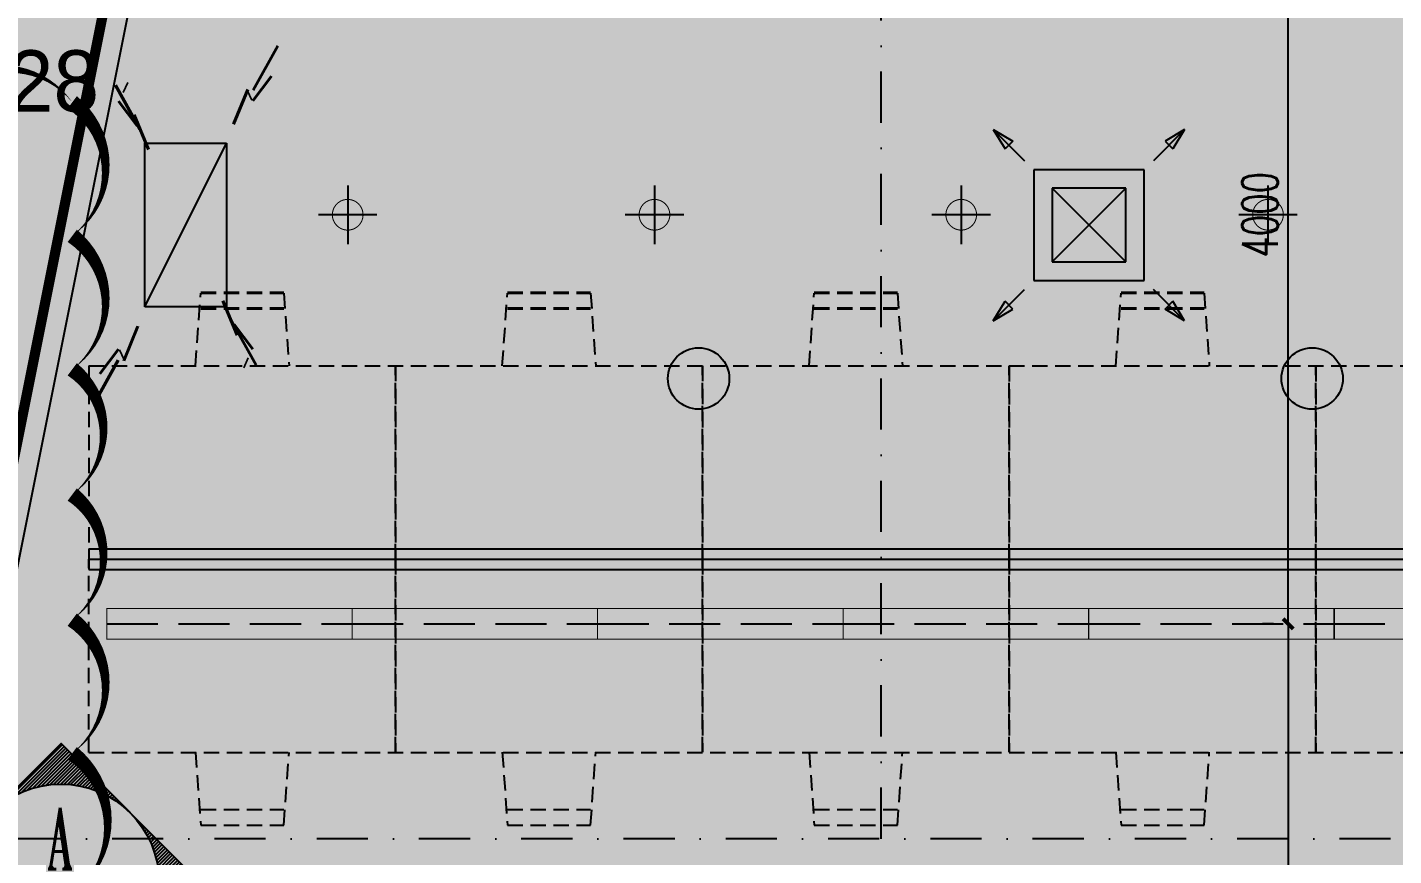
# Model space of a CAD drawing. Extents: x -354516 to 794396, y -401250 to -150594.
# Drawn here: x 16826 to 23507, y -348533 to -344483 of the extents above; entities that cross this region are included whole.
import ezdxf
from ezdxf.enums import TextEntityAlignment as Align

# ---------------------------------------------------------------- set-up
doc = ezdxf.new("R2010")
doc.units = 0
doc.header["$LTSCALE"] = 1000
doc.header["$MEASUREMENT"] = 0
for name, pattern in [('$0$HIDDEN', [0.375, 0.25, -0.125, 0, 0]), ('DASH', [0.35, 0.25, -0.1]), ('DASHDOT2', [0.5, 0.25, -0.125, 0, -0.125]), ('DOTE', [2.4200000000000004, 2, -0.2, 0.02, -0.2])]:
    doc.linetypes.add(name, pattern=pattern)
for name, color, linetype in [('0-吊顶材质', 251, 'Continuous'), ('0-吊顶边界', 36, 'Continuous'), ('0-灯具', 20, 'Continuous'), ('0-灯具1', 40, 'Continuous'), ('0-灯具修改0109', 140, 'Continuous'), ('A-轴线1', 1, 'DOTE'), ('A标-文字', 7, 'Continuous'), ('A标-索引', 3, 'Continuous'), ('M-DUCT-S-DIFF', 6, 'DASH'), ('PUB_DIM', 3, 'Continuous'), ('S-PLT', 30, 'Continuous'), ('text', 7, 'Continuous'), ('TWT_TEXT', 7, 'Continuous'), ('WALL', 2, 'Continuous'), ('墙体', 7, 'Continuous'), ('家具1', 61, 'Continuous')]:
    doc.layers.add(name, color=color, linetype=linetype)
doc.layers.add('0-地面材质_material hatch', color=251, linetype='Continuous', transparency=0.3)
doc.styles.add('DIM_FONT', font='SIMPLEX', dxfattribs={"width": 0.7, "bigfont": 'GBCBIG'})
doc.styles.add('HT', font='romant.shx', dxfattribs={"width": 0.8, "bigfont": 'tjhts.shx'})
doc.styles.add('romans', font='romans', dxfattribs={"width": 0.7})
doc.styles.add('Word-n', font='stylu.ttf')
doc.dimstyles.new('_TCH_ARCH&&50', dxfattribs={"dimscale": 0.5, "dimtxt": 350, "dimasz": 100, "dimexe": 250, "dimexo": 300, "dimgap": 100, "dimtad": 1, "dimdec": 0, "dimzin": 0, "dimdsep": 46, "dimtxsty": 'DIM_FONT', "dimblk": 'ARCHTICK', "dimcen": 0.09, "dimclrd": 3, "dimclre": 3, "dimclrt": 7, "dimazin": 2, "dimtfac": 1, "dimtdec": 0, "dimtix": 1, "dimtmove": 2, "dimatfit": 3, "dimfxl": 0, "dimtolj": 1, "dimtzin": 0, "dimarcsym": 0})

# ---------------------------------------------------------------- blocks, each defined once
blk = doc.blocks.new('TJ-FK1')
at = {"color": 95}
for p, q in [((-1.299264068719822, 1.299264068715274), (-1.034099025766409, 1.140165042943408)), ((-1.299264068710727, 1.299264068711636), (-0.8749999999990905, 0.875)), ((-1.299264068714365, 1.29926406872255), (-1.140165042942499, 1.034099025768228)), ((1.299264068710727, 1.299264068711636), (0.8749999999990905, 0.875)), ((1.299264068719822, 1.299264068715274), (1.034099025766409, 1.140165042943408)), ((1.299264068714365, 1.29926406872255), (1.140165042942499, 1.034099025768228)), ((-1.140165042943408, 1.03409902576459), (-1.034099025766409, 1.140165042943408)), ((1.140165042943408, 1.03409902576459), (1.034099025766409, 1.140165042943408)), ((-1.299264068710727, -1.299264068715274), (-0.8749999999990905, -0.875000000003638)), ((1.299264068710727, -1.299264068715274), (0.8749999999990905, -0.875000000003638)), ((-1.299264068714365, -1.299264068726188), (-1.140165042942499, -1.034099025771866)), ((-1.140165042943408, -1.034099025768228), (-1.034099025766409, -1.140165042947046)), ((1.140165042943408, -1.034099025768228), (1.034099025766409, -1.140165042947046)), ((1.299264068714365, -1.299264068726188), (1.140165042942499, -1.034099025771866)), ((-1.299264068719822, -1.299264068718912), (-1.034099025766409, -1.140165042947046)), ((1.299264068719822, -1.299264068718912), (1.034099025766409, -1.140165042947046))]:
    blk.add_line(p, q, dxfattribs=at)
for p, q in [((-0.75, 0.75), (0.7500000000004547, 0.75)), ((-0.75, -0.750000000003638), (-0.75, 0.75)), ((0.7500000000004547, 0.75), (0.7500000000009095, -0.75)), ((-0.5, -0.5), (-0.5, 0.5)), ((-0.5, 0.5), (0.5, 0.5)), ((0.5, 0.5), (0.5, -0.5)), ((0.5, -0.5), (-0.5, -0.5)), ((0.7500000000009095, -0.75), (-0.75, -0.750000000003638))]:
    blk.add_line(p, q)
at = {"color": 251}
for p, q in [((-0.5, -0.5), (0.5, 0.5)), ((0.5, -0.5), (-0.5, 0.5))]:
    blk.add_line(p, q, dxfattribs=at)
blk.add_point((0, 0))
blk = doc.blocks.new('TJ-FK3')
for p, q in [((0.5, 0.5000000000109139), (-0.5, 0.5000000000109139)), ((-0.5, 0.5000000000109139), (-0.5, -0.5000000000109139)), ((0.5, -0.5000000000109139), (0.5, 0.5000000000109139)), ((-0.5, -0.5000000000109139), (0.5, -0.5000000000109139))]:
    blk.add_line(p, q)
at = {"color": 95}
blk.add_line((-0.5, -0.5000000000109139), (0.5, 0.5000000000109139), dxfattribs=at)
at = {"color": 95, "style": 'romans'}
for height, rotation, text_generation_flag, width, p in [(0.654350400000001, 311.9912634688246, 4, 0.7999999999999938, (-0.946558161143912, 1.379098507117305)), (0.654350400000001, 48.00873653117544, 6, 0.7999999999999938, (0.946558161143912, 1.379098507117305)), (0.4436329971176305, 320.4926385295876, 4, 0.7999999999999909, (-0.7543717489952542, 0.9428834698555875)), (0.1337774737157268, 41.99126346882271, 4, 0.7999999999999959, (-0.8762879117875855, 0.7825028944571386)), (0.4436329971176255, 123.4898884080581, 6, 0.8000000000000188, (-0.9503797233537625, 0.7664512077863037)), (0.4436329971176255, 236.5101115919419, 4, 0.8000000000000188, (0.9503797233537625, 0.7664512077863037)), (0.4436329971176305, 39.50736147041247, 6, 0.7999999999999909, (0.7543717489952542, 0.9428834698555875)), (0.1337774737157268, 318.0087365311772, 6, 0.7999999999999959, (0.8762879117875855, 0.7825028944571386)), (0.4436329971176305, 219.5073614704124, 6, 0.7999999999999909, (-0.7543717489952542, -0.9428834698555875)), (0.4436329971176305, 140.4926385295875, 4, 0.7999999999999909, (0.7543717489952542, -0.9428834698555875)), (0.4436329971176255, 56.51011159194187, 4, 0.8000000000000188, (-0.9503797233537625, -0.7664512077863037)), (0.4436329971176255, 303.4898884080581, 6, 0.8000000000000188, (0.9503797233537625, -0.7664512077863037)), (0.654350400000001, 228.0087365311754, 6, 0.7999999999999938, (-0.946558161143912, -1.379098507117305)), (0.1337774737157268, 138.0087365311773, 6, 0.7999999999999959, (-0.8762879117875855, -0.7825028944571386)), (0.1337774737157268, 221.9912634688228, 4, 0.7999999999999959, (0.8762879117875855, -0.7825028944571386)), (0.654350400000001, 131.9912634688245, 4, 0.7999999999999938, (0.946558161143912, -1.379098507117305))]:
    blk.add_text('-', height=height, rotation=rotation, dxfattribs=dict(at, text_generation_flag=text_generation_flag, width=width)).set_placement(p)
blk = doc.blocks.new('$TwtSys$00000128')
h = blk.add_hatch(color=8)
h.dxf.hatch_style = 1
edge = h.paths.add_edge_path()
edge.add_arc((0, 0), 1, 0, 360)
blk.add_circle((0, 0, 9.999999999999692e-09), 1)
blk = doc.blocks.new('GRID')
at = {"layer": '墙体', "color": 250, "linetype": 'DASHDOT2', "lineweight": -3}
for p, q in [((62936.38350671661, 36586.54070517194), (62936.38350671665, 72586.54070517188)), ((107436.3835067166, 36586.54070517188), (-19063.61649328339, 36586.54070517188))]:
    blk.add_line(p, q, dxfattribs=at)
blk = doc.blocks.new('A$C21183209')
at = {"layer": '0-灯具1', "color": 3, "linetype": 'DASH'}
blk.add_line((0, 75), (1200, 75), dxfattribs=at)
at = {"layer": '0-灯具1', "const_width": 5}
blk.add_lwpolyline([(0, 0), (1200, 0), (1200, 150), (0, 150)], close=True, dxfattribs=at)
blk = doc.blocks.new('sdhdfhfdhfhfgffff')
at = {"layer": '0-灯具1'}
for points in [[(0, 143.1818181818235), (0, -143.1818181818235)], [(-143.1818181818235, 0), (143.1818181818235, 0)]]:
    blk.add_lwpolyline(points, dxfattribs=at)
at = {"layer": '0-灯具1', "const_width": 5}
for points in [[(0, 75, 1), (0, -75, 7.992132572553525)], [(0, 75, -1), (0, -75, -7.992132572553525)]]:
    blk.add_lwpolyline(points, format="xyb", dxfattribs=at)
blk = doc.blocks.new('_ArchTick')
at = {"color": 0, "linetype": 'ByBlock', "const_width": 0.4}
blk.add_lwpolyline([(-0.5, -0.5), (0.5, 0.5)], dxfattribs=at)
blk = doc.blocks.new('*D438')
at = {"layer": 'Defpoints', "color": 0}
for p in [(22990.70892491416, -347399.0972699791), (22980.69639386266, -351399.0000014626), (22990.70892491416, -351399.0000014626)]:
    blk.add_point(p, dxfattribs=at)
at = {"layer": 'PUB_DIM', "color": 3, "lineweight": -2}
for p, q in [((22840.70892491416, -347399.0972699791), (22865.70892491416, -347399.0972699791)), ((22990.70892491416, -347399.0972699791), (22990.70892491416, -351399.0000014626)), ((23130.69639386266, -351399.0000014626), (23115.70892491416, -351399.0000014626))]:
    blk.add_line(p, q, dxfattribs=at)
at = {"layer": 'PUB_DIM', "color": 3, "lineweight": -2, "xscale": 50, "yscale": 50, "zscale": 50}
for p, rotation in [((22990.70892491416, -347399.0972699791), 90), ((22990.70892491416, -351399.0000014626), 270)]:
    blk.add_blockref('_ArchTick', p, dxfattribs=dict(at, rotation=rotation))
at = {"layer": 'PUB_DIM', "color": 7, "insert": (22853.20892491421, -349399.0486357209), "char_height": 175, "attachment_point": 5, "rotation": 90, "style": 'DIM_FONT'}
blk.add_mtext('\\A1;4000', dxfattribs=at)
blk = doc.blocks.new('*D446')
at = {"layer": 'Defpoints', "color": 0}
for p in [(16760.42285301783, -343702.7826654201), (16997.99248578477, -343750.2965161498), (16684.20715105032, -345319.2256935525)]:
    blk.add_point(p, dxfattribs=at)
at = {"layer": 'PUB_DIM', "color": 3, "lineweight": -2}
for p, q in [((16446.63751828334, -345271.7118428228), (16760.42285301783, -343702.7826654201)), ((16850.90537540327, -343720.8791410185), (16637.85026103324, -343678.268186144)), ((16537.12004066881, -345289.8083184212), (16324.06492629876, -345247.1973635467))]:
    blk.add_line(p, q, dxfattribs=at)
at = {"layer": 'PUB_DIM', "color": 3, "lineweight": -2, "xscale": 50, "yscale": 50, "zscale": 50}
for p, rotation in [((16760.42285301783, -343702.7826654201), 78.6900851094065), ((16446.63751828334, -345271.7118428228), 258.6900851094065)]:
    blk.add_blockref('_ArchTick', p, dxfattribs=dict(at, rotation=rotation))
at = {"layer": 'PUB_DIM', "color": 7, "insert": (16468.70033446756, -344460.2813269178), "char_height": 175, "attachment_point": 5, "rotation": 78.6900851094065, "style": 'DIM_FONT'}
blk.add_mtext('\\A1;1600', dxfattribs=at)
blk = doc.blocks.new('*D469')
at = {"layer": 'Defpoints', "color": 0}
for p in [(22990.70892491416, -343399.5957364854), (23069.59498736076, -343399.5957364854), (23069.59498736076, -347399.0972699791)]:
    blk.add_point(p, dxfattribs=at)
at = {"layer": 'PUB_DIM', "color": 3, "lineweight": -2}
for p, q in [((22919.59498736076, -343399.5957364854), (22865.70892491416, -343399.5957364854)), ((22990.70892491416, -347399.0972699791), (22990.70892491416, -343399.5957364854)), ((22919.59498736076, -347399.0972699791), (22865.70892491416, -347399.0972699791))]:
    blk.add_line(p, q, dxfattribs=at)
at = {"layer": 'PUB_DIM', "color": 3, "lineweight": -2, "xscale": 50, "yscale": 50, "zscale": 50}
for p, rotation in [((22990.70892491416, -343399.5957364854), 90), ((22990.70892491416, -347399.0972699791), 270)]:
    blk.add_blockref('_ArchTick', p, dxfattribs=dict(at, rotation=rotation))
at = {"layer": 'PUB_DIM', "color": 7, "insert": (22853.20892491421, -345399.3465032323), "char_height": 175, "attachment_point": 5, "rotation": 90, "style": 'DIM_FONT'}
blk.add_mtext('\\A1;4000', dxfattribs=at)
blk = doc.blocks.new('A$C60322C3B')
at = {"layer": 'A标-索引'}
h = blk.add_hatch(dxfattribs=at)
h.set_pattern_fill('ANSI31', color=3, scale=10, style=0)
h.set_pattern_definition([(45, (-499755.9274758964, -166059.0656559148), (-11.22532015133644, 11.22532015133644), [])])
edge = h.paths.add_edge_path()
edge.add_line((-451.4783820866141, 452.4577604662627), (-904.284684085229, -0.3485404054517858))
edge.add_line((-904.2846840852872, -0.3485404053935781), (-639.0368938521133, -0.3485407547559589))
edge.add_ellipse((1.327918718568981, -0.3485415987670422), major_axis=(-0.4054723741044724, 640.3646842939327), ratio=0.9999999998537377, start_angle=404.963720827264, end_angle=449.9637208272668, ccw=False)
edge = h.paths.add_edge_path()
edge.add_line((1.327919911826029, 905.2640613380354), (-451.4783820866141, 452.4577604662627))
edge.add_ellipse((1.327918718801811, -0.3485415984177962), major_axis=(0.0001325876241709353, 640.3648126643536), ratio=0.9999999998537082, start_angle=315.00001178763426, end_angle=405.00001178762705, ccw=False)
edge.add_line((454.134220717242, 452.4577592734713), (1.327919911767822, 905.2640613380936))
edge = h.paths.add_edge_path()
edge.add_line((906.9405215231236, -0.3485427916748449), (454.1342207171838, 452.4577592734131))
edge.add_ellipse((1.327918719034642, -0.3485415987670422), major_axis=(-0.1922822936071592, 640.3647837962156), ratio=0.9999999998534758, start_angle=269.9827957249632, end_angle=314.9827957249526, ccw=False)
edge.add_line((641.6927312898915, -0.3485424417303875), (906.94052152324, -0.3485427916748449))
at = {"layer": 'A标-索引', "color": 60}
blk.add_line((-904.2846840852872, -0.3485404053935781), (906.9405215231236, -0.3485427910927683), dxfattribs=at)
blk.add_lwpolyline([(906.9405215231236, -0.3485427910927683), (1.327919911593199, 905.2640613380354), (-904.2846840852872, -0.3485404053935781)], dxfattribs=at)
blk.add_circle((0, 0), 640.3648125708895, dxfattribs=at)
at = {"layer": 'A标-文字', "color": 4, "style": 'HT', "width": 0.7}
for tag, p in [('E', (-5.460666131228209, 286.5336820804514)), ('-', (24.09126845281571, -264.1707114572637))]:
    blk.add_attdef(tag, text='', height=350, rotation=0.5956162231914178, dxfattribs=at).set_placement(p, align=Align.MIDDLE_CENTER)

msp = doc.modelspace()

# ---------------------------------------------------------------- hatches: boundary and pattern name
at = {"layer": '0-吊顶材质'}
h = msp.add_hatch(dxfattribs=at)
h.set_pattern_fill('AR-SAND', color=256, scale=112.5)
h.set_pattern_definition([(37.50000000000001, (-498310856.1664238, -3090192758.000448), (-7.086752787330918, 216.7676740139804), [0, -171, 0, -191.25, 0, -182.8125]), (7.499999999999999, (-498310856.1664238, -3090192758.000448), (199.0998793426193, 317.4914323383458), [0, -92.25, 0, -154.125, 0, -59.0625]), (327.5, (-498310994.5414238, -3090192758.000448), (350.3409594470432, 0.636643522908556), [0, -56.25, 0, -202.5, 0, -264.375]), (317.5, (-498310994.5414238, -3090192758.000448), (338.189243014383, 98.73850105510306), [0, -28.125, 0, -132.75, 0, -151.875])])
edge = h.paths.add_edge_path()
edge.add_line((13410.05272179973, -363949.9960022294), (12472.26006251705, -363949.9986601197))
edge.add_line((12472.26006251705, -363949.9986601197), (14236.00433451068, -355100.8009658181))
edge.add_arc((14199.67292004955, -354803.0090446793), 299.9999999537706, 276.9558630907644, 420.5558898083394)
edge.add_line((14347.14521843326, -354541.7583580338), (15580.64391029012, -348385.2215390527))
edge.add_arc((15542.74984276426, -348087.6244292581), 300.0000001862731, 277.2566184408639, 420.0396307268638)
edge.add_line((15692.57010150087, -347827.7131171548), (17472.25979489219, -338949.9999981248))
edge.add_line((17472.25979489219, -338949.9999981248), (18410.05192333591, -338950.0000014626))
edge.add_line((18410.05192333591, -338950.0000014626), (13410.05272179973, -363949.9960022294))
at = {"layer": '0-地面材质_material hatch'}
h = msp.add_hatch(dxfattribs=at)
h.set_pattern_fill('AR-CONC', color=256, scale=75)
h.set_pattern_definition([(49.99999999999999, (-498310856.1664238, -3090192758.000448), (537.9451369505651, -47.06410123694633), [56.25, -618.75]), (355, (-498310856.1664238, -3090192758.000448), (-104.06350020975, 564.1441002750089), [45, -495]), (100.45144446, (-498310811.3376631, -3090192761.922456), (433.881635045334, 517.0799932264721), [47.80514399999991, -525.8565839999986]), (46.18420000000002, (-498310856.1664238, -3090192608.000448), (800.4309980036793, -124.1394605948074), [84.37499999999983, -928.1249999999986]), (96.63563549, (-498310789.463865, -3090192618.345428), (700.9964592556713, 730.5889505809129), [71.7077565, -788.7853199999998]), (351.1841639899999, (-498310856.1664238, -3090192608.000448), (700.9964587910798, 730.5889502024926), [67.5, -742.5000007499999]), (21, (-498310781.1664238, -3090192645.500448), (447.6802890888462, -301.9641679990041), [56.25, -618.75]), (326.0000000000001, (-498310781.1664238, -3090192645.500448), (182.4864989411863, 543.8625337851397), [45, -495]), (71.45144474, (-498310743.8597333, -3090192670.664129), (630.1667825474783, 241.8983646047654), [47.8051425, -525.856584]), (37.50000000000001, (-498310856.1664238, -3090192758.000448), (9.119891487968001, 249.6703903734836), [0, -488.9999999999999, 0, -502.5, 0, -496.875]), (7.499999999999999, (-498310856.1664238, -3090192758.000448), (197.3021530816115, 295.8087839117702), [0, -286.5, 0, -477.75, 0, -189.375]), (327.5, (-498311023.4164238, -3090192758.000448), (400.3668271293068, -16.91615380078482), [0, -187.5, 0, -585, 0, -776.25]), (317.5, (-498311098.4164238, -3090192758.000448), (437.3896270067897, 75.07873674923829), [0, -243.75, 0, -388.5, 0, -551.25])])
h.paths.add_polyline_path([(12472.25638580451, -363949.9888048493), (12503.6348581327, -363793.0957985245), (12111.39802974591, -363714.6487555825), (13048.99857556949, -359026.6748895966), (13441.22250688205, -359105.163037809), (13480.44558256993, -358909.0468535744), (13283.04174210823, -358869.4359917637), (13573.29245056904, -357397.7801194187), (13770.71308720241, -357437.3070001923), (13813.84172541032, -357242.0592885338), (13421.31311953197, -357163.9950914704), (14725.32692778239, -350643.0137410485), (15117.35159462819, -350721.4183521591), (15156.56627822051, -350525.3441276871), (14959.59179626091, -350485.8187152601), (15253.77445290668, -349014.905431912), (15450.76492458711, -349054.3468671166), (15489.96242129931, -348858.3565626465), (15097.87227851281, -348779.8945889794), (15738.16794294248, -345579.993238958), (16130.52994388471, -345658.5090318047), (16169.75301951299, -345462.3928480469), (15972.5729871421, -345423.0005990124), (16268.12786102583, -343952.3183780765), (16463.94285631309, -343991.4376211487), (16503.14916277061, -343795.40528396), (16112.28186804185, -343717.2321458184), (17048.62119007239, -339028.4315166794), (17440.85801851878, -339106.8785600983), (17472.23636311421, -338949.9861917816), (28663.02513820062, -338949.4882088028), (28664.41386425624, -339850.0971746765), (28866.98744130263, -339850.0968327843), (24125.06425225863, -363049.8828559243), (23741.09465909133, -363049.8831591927), (23741.09536868463, -363949.4726777397)])

# ---------------------------------------------------------------- linework, layer by layer
at = {"layer": '0-吊顶边界'}
msp.add_lwpolyline([(13410.05272179973, -363949.9960022294), (12472.26006251705, -363949.9986601197), (14236.00433451068, -355100.8009658181, 0.7238794543061171), (14347.14521843326, -354541.7583580338), (15580.64391029012, -348385.2215390527, 0.7184605055316894), (15692.57010150087, -347827.7131171548), (17472.25979489219, -338949.9999981248), (18410.05192333591, -338950.0000014626)], format="xyb", close=True, dxfattribs=at)
at = {"layer": '0-灯具', "linetype": '$0$HIDDEN', "ltscale": 0.005, "const_width": 50}
msp.add_lwpolyline([(18288.57855946984, -338950.0065670335), (13288.55435616936, -363949.9976048791)], dxfattribs=at)
at = {"layer": '0-灯具修改0109'}
msp.add_lwpolyline([(17045.30437061528, -348725.4321862797, 0, 75, 0.5), (17045.30437061528, -348031.851589977, 0, 75, 0.5), (17045.30437061528, -347379.0697658772, 0, 75, 0.5), (17045.30437061528, -346767.085245131, 0, 75, 0.5), (17045.30437061528, -346155.1021932345, 0, 75, 0.5), (17045.30437061528, -345502.3203691349, 0, 75, 0.5), (17045.30437061528, -344849.5385450353, 0, 75, 0.5), (17045.30437061528, -344849.5385450353, 0, 75, 0.5), (16395.30437061528, -344849.5385450353, 0, 75, 0.5)], format="xyseb", dxfattribs=at)
at = {"layer": 'WALL', "color": 4}
for p, q in [((17126.48032966803, -347083.0972699791), (26126.48034856039, -347083.0972699791)), ((17126.54158554028, -347033.0972699791), (26126.54282970657, -347033.0972699791)), ((17126.54158554028, -347033.0972699791), (17126.54158554028, -347133.0972699791)), ((17126.54158554028, -347083.0972699791), (26126.54160443264, -347083.0972699791)), ((17126.54158554028, -347133.0972699791), (26126.54282970657, -347133.0972699791))]:
    msp.add_line(p, q, dxfattribs=at)
at = {"layer": '家具1', "color": 137, "linetype": '$0$HIDDEN', "ltscale": 0.3}
for p, q in [((17647.94158444356, -346138.515057531), (17673.36464414548, -345782.9167055755)), ((17673.36464414548, -345777.532732486), (18079.76464328717, -345777.5590863221)), ((17673.36464414548, -345782.9167055755), (18079.76464328717, -345782.9430594116)), ((18079.76464328717, -345782.9430594116), (18105.14158347796, -346138.5447058349)), ((19147.94158128451, -346138.6123284965), (19173.36464098643, -345783.0139765411)), ((19173.36464098643, -345777.6300034516), (19579.76464012812, -345777.6563572877)), ((19173.36464098643, -345783.0139765411), (19579.76464012812, -345783.0403303772)), ((19579.76464012812, -345783.0403303772), (19605.14158031892, -346138.6419768005)), ((20647.94157812546, -346138.7095994621), (20673.36463782738, -345783.1112475067)), ((20673.36463782738, -345777.7272744172), (21079.76463696908, -345777.7536282532)), ((20673.36463782738, -345783.1112475067), (21079.76463696908, -345783.1376013428)), ((21079.76463696908, -345783.1376013428), (21105.14157715987, -346138.7392477661)), ((22147.94157496642, -346138.8068709045), (22173.36463466834, -345783.2085189491)), ((22173.36463466834, -345777.8245458596), (22579.76463381003, -345777.8508996957)), ((22173.36463466834, -345783.2085189491), (22579.76463381003, -345783.2348727852)), ((22579.76463381003, -345783.2348727852), (22605.14157400082, -346138.8365192085)), ((17673.35970274161, -345853.7327322953), (18079.7597018833, -345853.7590861314)), ((17673.35970274161, -345859.1167053848), (18079.7597018833, -345859.1430592209)), ((19173.35969958256, -345853.8300032609), (19579.75969872426, -345853.8563570969)), ((19173.35969958256, -345859.2139763504), (19579.75969872426, -345859.2403301864)), ((20673.35969642352, -345853.9272742264), (21079.75969556521, -345853.9536280625)), ((20673.35969642352, -345859.311247316), (21079.75969556521, -345859.337601152)), ((22173.35969326447, -345854.0245456689), (22579.75969240617, -345854.0508995049)), ((22173.35969326447, -345859.4085187584), (22579.75969240617, -345859.4348725944)), ((17126.54158554028, -346138.4812464386), (17126.48032966803, -347083.0972699791)), ((17126.54158554028, -346138.4812464386), (26126.54160443264, -346138.4812464386)), ((18626.54158238124, -346138.5785174042), (18626.48032650899, -347083.1945409446)), ((18626.48032650899, -347083.1945409446), (18626.54158238124, -346138.5785174042)), ((20126.54157922219, -346138.6757883697), (20126.48032334994, -347083.2918119102)), ((20126.48032334994, -347083.2918119102), (20126.54157922219, -346138.6757883697)), ((21626.54157606314, -346138.7730598121), (21626.48032019089, -347083.3890833526)), ((21626.48032019089, -347083.3890828758), (21626.54157606314, -346138.7730593353)), ((23126.5415729041, -346138.8703307777), (23126.48031703185, -347083.4863543182)), ((23126.48031703185, -347083.4863543182), (23126.5415729041, -346138.8703307777)), ((17126.60284141253, -348027.7132935196), (17126.54158554028, -347083.0972699791)), ((18626.60283825349, -348027.616022554), (18626.54158238124, -347082.9999990135)), ((18626.54158238124, -347082.9999990135), (18626.60283825349, -348027.616022554)), ((20126.60283509444, -348027.5187515884), (20126.54157922219, -347082.9027280479)), ((20126.54157922219, -347082.9027280479), (20126.60283509444, -348027.5187515884)), ((21626.60283193539, -348027.421480146), (21626.54157606314, -347082.8054566055)), ((21626.54157606314, -347082.8054570823), (21626.60283193539, -348027.4214806228)), ((23126.60282877635, -348027.3242091804), (23126.5415729041, -347082.7081856399)), ((23126.5415729041, -347082.7081856399), (23126.60282877635, -348027.3242091804)), ((17126.60284141253, -348027.7132935196), (26126.60286030489, -348027.7132935196)), ((17648.00284031581, -348027.6794824272), (17673.42590001773, -348383.2778343826)), ((18079.82589915942, -348383.2514805465), (18105.20283935021, -348027.6498341232)), ((19148.00283715676, -348027.5822114616), (19173.42589685868, -348383.180563417)), ((19579.82589600037, -348383.154209581), (19605.20283619117, -348027.5525631576)), ((20648.00283399771, -348027.484940496), (20673.42589369963, -348383.0832924515)), ((21079.82589284133, -348383.0569386154), (21105.20283303212, -348027.4552921921)), ((22148.00283083867, -348027.3876690536), (22173.42589054059, -348382.986021009)), ((22579.82588968228, -348382.959667173), (22605.20282987307, -348027.3580207496)), ((17673.42095861386, -348307.0778345733), (18079.82095775555, -348307.0514807373)), ((19173.42095545481, -348306.9805636078), (19579.82095459651, -348306.9542097717)), ((20673.42095229577, -348306.8832926422), (21079.82095143746, -348306.8569388061)), ((22173.42094913672, -348306.7860211998), (22579.82094827842, -348306.7596673637)), ((17673.42590001773, -348383.2778343826), (18079.82589915942, -348383.2514805465)), ((19173.42589685868, -348383.180563417), (19579.82589600037, -348383.154209581)), ((20673.42589369963, -348383.0832924515), (21079.82589284133, -348383.0569386154)), ((22173.42589054059, -348382.986021009), (22579.82588968228, -348382.959667173))]:
    msp.add_line(p, q, dxfattribs=at)

# ---------------------------------------------------------------- block references
at = {"layer": '0-灯具1', "xscale": -1}
for p in [(18392.1336520991, -345399.3465032323), (19892.1336520991, -345399.3465032323), (21392.1336520991, -345399.3465032323), (22892.1336520991, -345399.3465032323)]:
    msp.add_blockref('sdhdfhfdhfhfgffff', p, dxfattribs=at)
at = {"layer": '0-灯具1', "xscale": -1, "rotation": 180}
for p in [(17214.08127317714, -347324.0972699791), (18414.08127317714, -347324.0972699791), (19614.08127317714, -347324.0972699791), (20814.08127317714, -347324.0972699791), (22016.54239732939, -347324.0972699791), (23214.08127317714, -347324.0972699791)]:
    msp.add_blockref('A$C21183209', p, dxfattribs=at)
at = {"layer": 'A-轴线1'}
msp.add_blockref('GRID', (-41936.38350665566, -385036.5407097827), dxfattribs=at)
at = {"layer": 'A标-索引'}
ref = msp.add_blockref('A$C60322C3B', (16989.43374247888, -348663.2626183484), dxfattribs=dict(at, xscale=0.75, yscale=0.75, zscale=0.75))
ref.add_attrib('XX', '4F-L-03-1', dxfattribs={"layer": 'text', "color": 4, "height": 200, "style": 'HT', "width": 0.5}).set_placement((16984.37465831956, -348861.3906519414), align=Align.MIDDLE_CENTER)
ref.add_attrib('X', 'A', dxfattribs={"layer": 'text', "color": 4, "height": 300, "style": 'HT', "width": 0.5}).set_placement((16985.33824288046, -348448.3623567881), align=Align.MIDDLE_CENTER)
at = {"layer": 'M-DUCT-S-DIFF', "xscale": -800, "yscale": 400, "rotation": 270}
msp.add_blockref('TJ-FK3', (17600.00000006091, -345450.0000014629), dxfattribs=at)
at = {"layer": 'M-DUCT-S-DIFF', "xscale": -360, "yscale": 360, "zscale": 0.8000000000000114, "rotation": 270}
msp.add_blockref('TJ-FK1', (22016.82198727076, -345450.000001463), dxfattribs=at)
at = {"layer": 'S-PLT', "xscale": 150.0000015, "yscale": 150.0000015, "zscale": 150.0000015}
for p in [(20108.05254943839, -346200.0000014305), (23108.04737262403, -346200.0000014305)]:
    msp.add_blockref('$TwtSys$00000128', p, dxfattribs=at)

# ---------------------------------------------------------------- texts
at = {"layer": 'TWT_TEXT', "color": 2, "style": 'Word-n'}
msp.add_text('MLC1528', height=300, dxfattribs=at).set_placement((15437.06206615666, -344895.3556858769))

# ---------------------------------------------------------------- dimensions: what is measured, and where the dimension line sits
at = {"layer": 'PUB_DIM', "color": 250}
for base, p1, p2, angle, picture, middle in [((22990.70892491416, -343399.5957364854), (23069.59498736076, -347399.0972699791), (23069.59498736076, -343399.5957364854), 90, '*D469', (22853.20892491421, -345399.3465032323)), ((16760.42285301783, -343702.7826654201), (16684.20715105032, -345319.2256935526), (16997.99248578478, -343750.2965161499), 258.6900851094065, '*D446', (16468.70033446756, -344460.2813269178)), ((22990.70892491416, -351399.0000014626), (22990.70892491416, -347399.0972699791), (22980.69639386266, -351399.0000014626), 90.00000000000001, '*D438', (22853.20892491421, -349399.0486357209))]:
    dim = msp.add_linear_dim(base=base, p1=p1, p2=p2, angle=angle, dimstyle='_TCH_ARCH&&50', dxfattribs=at)
    dim.commit()
    dim.dimension.update_dxf_attribs({"geometry": picture, "text_midpoint": middle})

doc.saveas('drawing.dxf')
